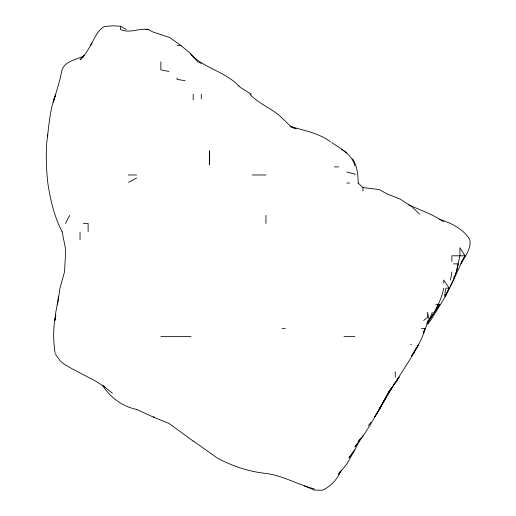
<?xml version="1.0" encoding="UTF-8"?>
<svg xmlns="http://www.w3.org/2000/svg" width="516" height="516" viewBox="0 0 516 516"><rect width="100%" height="100%" fill="white"/><g stroke="black" fill="none" stroke-linecap="round" stroke-linejoin="round"><path stroke-width="0.77" d="M57.54 304.298L58.566 296.216M58.798 296.216L59.953 288.134L64.487 271.964L65.448 255.801L65.319 247.719L62.094 231.549M450.552 280.046L451.855 271.964M58.547 297.687L55.786 312.186L54.889 320.462L55.786 315.205C52.929 327.492 53.271 340.373 54.999 352.796M444.463 296.216L445.934 288.134L449.165 288.134L445.36 296.216L440.632 304.298L430.576 320.462L427.603 324.416M456.447 271.229L459.937 255.801L459.937 247.719L465.006 255.801C459.595 265.656 455.738 276.247 450.281 286.064M443.773 288.134C441.109 300.802 434.82 312.161 427.603 322.752M427.603 320.842C422.327 344.101 406.879 362.812 395.275 383.124L399.145 377.048L388.077 393.211L392.721 386.374M340.528 471.102C337.374 479.454 330.659 486.53 322.526 490.2L314.444 490.103L304.337 485.872M427.603 323.519L432.318 312.38M425.158 328.55L423.384 332.955L425.087 328.55L421.449 328.55M339.599 472.572L338.973 474.043L341.05 470.676M453.738 277.847L454.686 275.641M455.318 274.17L456.26 271.964M65.564 223.467L69.55 215.385M461.549 262.534L465.006 255.801L451.855 255.801L451.855 261.606M394.669 383.394L369.759 425.545L362.942 436.323L358.13 441.709L361.019 438.097M388 393.211L379.466 409.375L374.339 417.463L378.712 410.13M90.294 45.64C94.486 39.068 97.105 30.541 104.284 26.555L112.365 25.8L120.454 26.219L126.246 29.477M392.682 386.478L388.264 393.211L379.105 409.465M387.187 395.075L379.105 409.375L383.685 401.293M460.859 263.882C464.871 256.181 471.547 249.035 469.824 239.637C463.458 228.962 450.952 222.822 439.361 219.319M394.172 383.936L393.437 385.13L394.908 382.859M362.942 435.691L359.136 441.709L354.86 446.914L358.878 441.709L354.86 449.875L348.964 457.873L354.86 449.791L346.778 464.103L338.69 474.043L340.005 472.024M429.054 320.462L435.691 310.6L438.11 304.298L435.691 304.298M388.438 392.541L390.625 389.167M92.022 43.157L85.559 53.722L80.038 59.779L83.605 56.754M368.443 425.545L371.023 422.372M423.662 320.462L427.603 317.263L427.603 312.38L429.209 320.462M84.579 55.315C76.89 60.178 65.938 59.998 61.959 69.892C60.069 80.954 56.302 91.448 53.316 102.22L55.728 94.138C49.678 109.566 48.91 126.375 46.75 142.635C45.879 156.109 46.324 169.648 47.814 183.051C50.4 199.802 54.135 216.41 62.036 231.549M128.536 182.348L136.617 178.02M145.435 29.477L148.369 29.477L152.781 31.921L169.79 37.558L181.116 45.64L190.817 53.722L197.776 61.81L201.279 63.474M177.033 45.64L181.116 45.64M334.336 166.887L338.69 166.887M128.297 174.969L136.617 174.969M252.156 174.969L265.946 174.969M346.778 183.051L349.564 183.051M358.098 183.051L362.942 187.592L379.105 189.553L387.187 193.932L400.3 199.221L411.439 206.432M83.328 223.467L88.12 223.467L88.12 231.549M453.422 263.882L458.253 263.882C456.363 275.492 450.874 285.999 445.321 296.216L449.165 288.134L443.773 280.046L443.773 283.02M282.11 328.55L285.303 328.55M160.863 336.632L191.023 336.632M344.011 336.632L354.86 336.632M410.646 344.714L411.439 344.714M148.369 29.477C139.017 27.89 129.735 33.804 120.454 29.477L120.454 26.219M185.115 80.696L177.033 79.367L177.033 77.974M168.951 71.44L160.863 69.892L160.863 61.81M346.778 172.086L354.86 173.963L354.86 174.969M314.444 488.968C297.99 484.698 283.052 475.726 265.946 473.404C248.796 471.695 232.651 466.167 217.449 458.143L193.197 440.928M408.498 204.717C420.34 210.186 433.008 214.353 443.773 221.867M136.385 409.375C121.899 406.279 110.263 397.404 102.349 385.13L112.365 393.211M136.617 409.472L154.22 417.463L168.951 423.41L193.197 441.09M294.604 128.374L290.192 126.472C304.124 130.477 318.598 132.999 330.608 141.842M296.171 128.916L290.192 125.898L282.11 118.029C272.448 108.502 259.064 104.226 249.783 94.138M72.427 368.959L96.202 381.427L104.284 386.807M153.439 416.793L154.755 417.463M71.95 368.721L63.868 363.967L60.269 360.877L55.786 354.802L55.786 353.466M341.727 149.595L343.546 150.724M344.191 151.143L346.778 152.833M331.762 142.635C340.844 148.724 352.106 154.31 354.86 165.926M251.215 94.138L241.694 88.333L238.805 86.056M190.52 54.167C204.317 68.37 225.311 71.601 238.856 86.056M412.523 207.303L419.521 214.121M352.57 158.805C357.291 165.959 357.969 174.718 358.227 183.051M395.275 371.83L395.275 377.048M362.942 187.592L362.942 191.133M265.946 215.385L265.946 223.467M201.279 94.138L201.279 98.879M193.197 94.138L193.197 99.981M80.038 232.058L80.038 239.637M47.704 134.553L47.704 136.759M209.677 158.805L209.367 164.881L209.367 150.724L209.677 158.805M418.405 344.714L411.439 356.304L418.405 344.714M439.755 304.298L435.691 310.264L439.755 304.298"/></g></svg>
